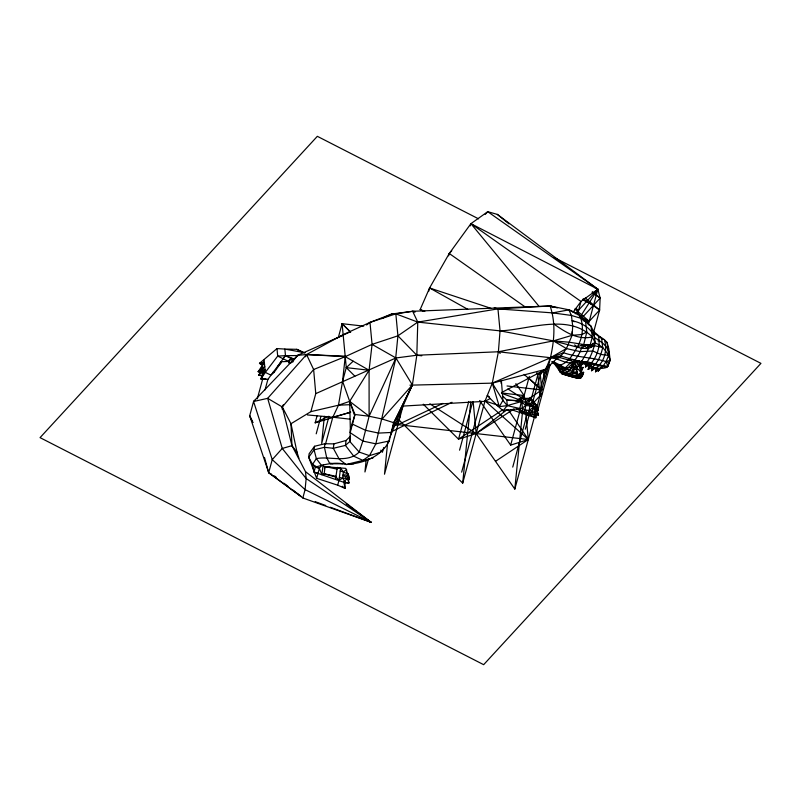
<?xml version="1.0" encoding="UTF-8"?>
<svg xmlns="http://www.w3.org/2000/svg" width="801" height="801" viewBox="0 0 801 801"><rect width="100%" height="100%" fill="white"/><g stroke="black" fill="none" stroke-linecap="round" stroke-linejoin="round"><path stroke-width="1.2" d="M552.199 362.422C556.965 365.076 558.227 370.783 562.172 374.037L576.98 378.142L579.954 377.722L580.735 376.63L579.383 360.63L577.371 363.103M283.334 404.735L282.302 406.968L291.964 445.676L305.501 471.659L371.053 522.282L302.828 497.972L268.685 472.7L249.692 415.759L253.567 401.481L267.654 398.347L306.563 354.543L343.138 334.668L369.992 322.402L391.759 314.012L412.655 311.279L550.117 305.982C561.561 340.014 544.049 375.509 536.75 408.4M282.413 409.451L282.302 406.968L313.632 369.521L345.231 356.645L372.075 344.38L397.917 335.819L417.772 322.102L497.952 308.886L550.117 305.982L569.05 309.847L578.562 314.072L583.619 319.729L591.048 326.217L593.972 332.305L595.263 342.998C592.98 349.867 591.088 357.236 586.282 362.843L581.646 364.515L581.696 361.411L587.303 351.509L589.206 345.541L595.263 342.998C602.642 345.912 608.209 352.75 610.192 360.31L606.948 367.359C599.859 369.722 591.609 368.24 586.282 362.843C577.811 360.66 569.321 358.858 561.01 355.944L550.517 357.707L492.285 383.148L409.942 385.171M501.005 383.188L501.386 380.785L502.597 395.894L506.843 400.089C518.077 400.9 535.669 400.59 538.412 414.938C533.015 415.719 528.229 412.525 522.893 412.845L521.441 398.598L529.872 398.247L532.895 400.44L535.989 404.645L538.092 410.442L536.039 410.452M593.481 332.625L599.619 310.017L600.149 298.082L597.856 289.221L497.311 214.388L487.739 211.684L470.918 223.659L449.261 253.496L429.586 287.97L420.145 309.597L423.409 311.369M565.896 375.068L569.761 375.339L571.724 374.608L573.466 372.615L574.687 367.098C569.271 367.509 564.124 368.019 558.948 369.842L561.962 371.464L576.229 375.829L580.735 376.63L582.878 374.648L581.576 376.911L580.735 376.63L580.905 373.256L577.06 374.828C573.236 379.424 566.828 374.457 562.172 374.037C568.36 372.936 572.515 367.539 573.506 361.471C577.851 357.016 580.945 350.998 582.487 344.921L590.027 345.551L595.263 342.998L592.34 336.911L591.048 326.217L583.619 319.729M501.496 392.6L545.711 369.291L556.575 358.758L559.649 357.476L561.01 355.944L566.417 348.565L572.114 335.329L572.705 326.067L571.423 315.444L568.89 309.857M389.406 438.167L389.226 440.981C381.046 457.131 363.143 463.419 346.122 464.52C335.379 461.596 325.566 464.22 315.354 467.103L312.57 464.4L308.685 457.251L309.146 453.686L314.553 446.267L324.906 443.744L333.897 443.884L346.082 440.45L350.488 436.205L349.807 441.481L345.431 445.406L333.326 448.29L324.435 447.318L314.092 449.842L308.685 457.251L316.655 478.327L337.672 485.176L345.031 488.38L345.001 481.491L342.638 478.157L339.384 477.466M494.217 307.804L497.952 308.886L500.044 330.863L498.392 351.769L492.285 383.148L484.915 401.341L462.698 483.143L397.426 418.392M415.138 311.569L412.655 311.279L395.834 313.842L397.917 335.819L395.474 360.38M604.365 339.614L607.098 342.498L608.65 355.424L606.047 361.581L602.592 366.858L595.523 371.824L595.874 367.999C604.745 362.062 607.548 349.456 604.365 339.614L598.197 335.569M324.345 416.33L321.662 443.404L329.001 416.36M366.177 459.684L364.946 471.989L368.44 459.133M387.674 442.222L384.5 474.222L403.013 406.077L412.375 384.961L416.82 355.243L417.772 322.102L412.655 311.279L414.928 312.18M462.698 483.143L470.768 401.912M429.837 403.824L476.164 433.561L514.823 489.081L522.532 411.554M523.884 398.017L524.124 395.554L515.844 383.659M358.127 512.68L371.053 522.282L305.091 489.631L272.23 459.634L253.567 401.481L297.672 355.304L306.563 354.543L345.231 356.645L342.568 381.266L338.483 405.216L332.805 417.211L325.426 444.365M489.301 396.705L487.248 395.584L496.81 405.126L499.323 406.658L507.233 405.606L521.311 401.591L525.196 398.227L525.716 405.536L524.645 412.675M342.257 486.257L345.031 488.38L343.839 482.312L314.002 472.059L312.57 464.4L316.335 458.603C330.563 455.879 347.374 463.649 359.188 452.074L362.833 441.071L369.111 416.24L369.081 370.242L372.075 344.38L369.992 322.402L395.834 313.842L417.772 322.102L500.044 330.863L553.431 340.876L581.576 348.275L588.264 348.605L594.282 345.662L602.712 347.504C600.76 356.175 597.065 365.897 588.124 369.441L589.196 365.226C596.905 357.867 601.161 345.772 598.167 335.279L592.36 330.423M314.553 446.267L314.092 449.842L316.335 458.603L321.712 465.731L323.644 464.96M317.997 473.361L314.002 472.059L315.354 467.103L319.349 468.405L321.872 474.623L324.155 473.802L336.12 476.345M324.906 443.744L324.435 447.318L326.658 457.561L329.491 463.048L332.936 463.769L342.698 463.799M321.872 474.623L322.923 466.542L345.652 468.365L346.543 469.626L346.983 473.321L346.443 471.338M324.755 467.824L325.096 466.582L337.051 469.126M325.096 466.582L324.155 473.802L336.009 477.186L339.023 480.22L337.672 485.176M333.897 443.884L333.326 448.29L339.344 459.343L346.122 464.52L372.956 457.972M335.579 479.098L337.281 467.353L337.021 467.984L340.565 468.355L339.023 480.22L342.638 478.157L347.594 478.557L348.986 483.013L344.59 483.063M346.082 440.45L345.431 445.406L353.752 456.2L362.933 460.385L369.471 455.659L380.675 452.215L380.946 450.102M342.638 478.157L343.459 471.799L346.543 469.626M342.958 475.614L347.764 477.286L347.594 478.557L343.989 481.161M348.205 473.892L349.426 479.619L348.205 473.892L343.399 472.22M609.181 356.835C610.442 347.734 601.481 341.727 594.622 337.652C591.388 328.06 581.516 322.583 572.064 320.76L574.307 321.712M595.874 367.999L591.518 370.753L592.179 366.938L590.788 364.024L586.282 362.843L585.451 366.948L589.196 365.226M578.562 314.072L585.531 321.441L586.813 332.065L583.739 344.53L569.591 342.257L553.431 340.876L498.392 351.769L416.82 355.243L395.924 357.967L315.764 393.631L310.868 411.644L290.973 423.739L291.964 445.676L297.081 452.525L298.943 458.272M525.606 404.064L530.302 404.375L533.386 407.319L532.054 411.223L533.286 414.958L534.878 413.206L533.286 405.927L536.39 410.322L538.412 414.938L532.054 411.223L525.236 409.842L522.893 412.845L519.809 408.51L521.311 401.591L519.258 400.71L506.843 400.089L507.233 405.606L503.058 410.743L496.81 405.126M363.704 326.147L342.097 323.684L346.272 367.639L342.568 381.266L349.677 401.371L350.367 429.867L349.807 441.481L359.188 452.074L369.471 455.659L375.849 443.834L395.924 357.967L372.075 344.38M500.225 353.381L498.392 351.769L550.517 357.707L559.649 357.476L573.506 361.471L587.293 361.802L599.629 365.096L607.959 366.317L609.721 361.191M588.274 324.866L597.856 289.221L487.739 211.684L485.226 214.398M511.038 409.571L535.809 417.792L550.157 364.605M580.735 376.63C573.176 370.733 562.422 372.655 555.664 365.376C566.467 366.217 572.865 354.943 577.351 346.813L582.487 344.921L590.027 345.551L592.34 336.911C567.909 313.061 529.171 329.632 500.044 330.863M257.291 398.868L262.708 378.953M265.031 389.917L267.894 379.374L285.476 355.664L284.856 349.066L276.986 348.585L259.504 363.354L262.478 365.056L263.098 371.654L260.986 378.963L267.894 379.374M350.728 412.125L315.163 422.828L317.086 415.749M336.2 338.503L338.392 337.311L342.097 323.684L350.397 331.874M316.205 433.822L320.851 416.7M302.828 497.972L305.091 489.631L306.152 478.527L305.501 471.659M316.655 478.327L319.349 468.405L321.481 465.411M310.868 411.644L338.483 405.216L349.677 401.371L369.111 416.24L395.924 357.967L412.375 384.961L394.012 422.788L382.127 419.003L369.111 416.24L354.973 414.487L350.367 429.867L350.427 433.041M382.407 452.245L383.699 447.519M428.645 291.424L429.586 287.97L490.943 308.325M448.63 255.819L449.261 253.496L451.774 250.763M470.317 225.882L470.918 223.659L597.856 289.221L580.144 316.986M468.785 401.411L458.522 439.178L423.248 404.185M459.564 450.172L472.73 401.722M461.656 472.149L480.96 401.091M525.746 412.645L528.3 439.509L510.658 445.126L520.28 409.712M523.484 397.917L529.331 376.4M512.74 467.103L527.509 412.745M531.083 399.579L537.912 374.447L540.004 396.425M525.296 429.216L529.781 412.695M532.995 400.86L541.486 371.304M539.574 391.889L545.711 369.291L550.517 357.707L566.417 348.565L580.164 351.639L592.79 351.008L600.92 354.473L608.65 355.424M514.823 489.081L535.128 414.377M577.391 314.673L580.975 301.446L597.856 289.221L594.542 287.519M584.81 364.545L585.451 362.192M532.895 400.44L531.674 405.797L528.68 404.465L529.872 398.247M570.422 376.24L576.98 378.142L580.605 378.312L581.576 376.911L580.555 368.41L581.676 364.685L578.552 366.057M260.545 372.095L258.212 371.694L262.478 365.056L264.13 360.08L265.301 372.385L260.986 378.963L265.942 378.963M580.605 378.312L559.999 372.185L561.962 371.464L565.085 373.086L579.954 377.722L581.576 376.911L583.659 372.315L581.065 372.655L583.058 367.349L580.555 368.41L579.223 366.838M389.897 437.026L403.013 406.077L484.915 401.341L490.442 398.427M294.357 359.379L290.903 358.337L288.871 362.843L291.163 362.863M260.986 378.963L264.2 372.024M305.521 356.775L306.563 354.543L345.191 356.245M578.993 366.097L581.606 360.61M534.557 408.73L535.989 404.645L529.982 399.829L525.306 399.739M534.878 413.206L536.31 409.181M532.054 411.223L530.622 413.747L529.111 410.523L530.302 404.375M354.412 414.998L349.677 401.371L369.081 370.242L345.231 356.645M548.244 358.728L550.517 357.707C558.788 357.907 566.277 365.296 574.617 362.062L571.403 367.138L573.466 372.615L576.98 371.604L577.06 374.828L575.398 361.021L577.391 360.82M264.741 366.457L258.543 375.208L262.037 375.809M595.523 371.824L597.916 368.31M265.301 372.385L270.728 375.058L274.052 372.435L280.961 362.803L280.841 361.762L288.55 361.431L290.903 358.337L285.476 355.664L277.697 356.085L265.301 372.385L263.098 371.654L258.543 375.208L262.978 370.332M573.065 312.3L580.975 301.446L470.918 223.659L538.853 306.112M600.72 367.689L598.137 371.033L599.959 368.62M591.518 370.753L594.032 367.469M588.124 369.441L590.687 366.077M598.137 371.033L600.279 368.25M585.451 366.948L587.744 364.034M292.335 361.972L297.672 355.304L338.392 337.311M572.325 364.896L574.617 362.062M572.785 366.938L572.535 364.866L575.579 361.111M572.435 369.882L574.687 367.098M572.535 364.866L576.229 367.929L581.626 361.271M598.087 341.006L598.758 340.175M579.954 366.798L581.676 364.685M575.258 373.727L576.98 371.604M580.765 370.182L583.058 367.349M578.893 375.729L580.905 373.256M581.366 375.138L583.659 372.315M581.156 376.77L582.878 374.648M382.127 419.003L412.375 384.961L393.451 423.298L389.226 440.981L375.849 443.834L362.833 441.071L350.187 432.68L354.973 414.487L349.677 401.371M262.478 365.056L264.4 362.933M260.505 371.654L258.212 371.694L262.648 366.818M263.098 371.654L265.031 369.531M283.874 357.426L285.476 355.664L298.413 355.544M277.807 366.267L280.961 362.803L279.709 363.253M401.351 407.909L403.013 406.077L393.451 423.298L394.012 422.788L391.509 432.45L378.653 433.101L365.636 430.337L352.47 424.14L352.39 422.427M575.278 313.762L597.856 289.221M581.776 318.057L600.149 298.082L592.39 291.764M536.59 373.396L540.114 374.688L548.795 365.246M587.574 323.113L599.619 310.017L585.241 297.982M533.646 402.673L542.547 393.001M581.646 364.515L583.989 362.122M573.246 362.653L567.699 368.21L561.962 371.464M528.28 401.491L529.982 399.829L525.456 401.902L526.788 403.544M519.258 400.71L521.441 398.598M354.863 376.16L346.272 367.639L353.181 361.181M506.753 409.872L476.164 433.561L458.522 439.178L502.597 409.872M517.366 401.121L524.124 395.554L524.355 397.997M366.598 324.986L369.992 322.402M253.567 401.481L255.479 400.029M507.574 409.782L503.058 410.743L522.132 408.25L525.716 405.536L530.412 405.917L533.386 407.319L536.39 410.322M533.386 407.319L529.111 410.523L527.689 413.576L525.236 409.842L522.132 408.25M345.331 477.116L348.035 475.163L343.068 474.763M581.576 348.275L586.042 345.051M343.839 482.312L345.001 481.491M513.912 409.011L476.164 433.561L473.151 401.812M529.381 398.417L541.766 389.937L540.124 372.605M258.212 371.694L262.808 368.57M515.924 401.001L524.124 395.554L501.786 393.001M495.499 461.326L528.3 439.509L508.345 409.852M528.68 404.465L533.005 401.862L536.069 405.817L538.092 410.442L535.448 409.161M339.344 336.78L349.366 332.275M586.813 332.065L581.866 334.528L572.114 335.329L553.431 340.876L566.417 348.565M315.163 422.828L328.43 416.38M391.218 431.839L451.984 402.292M442.833 403.414L397.967 424.64L393.561 426.052M381.687 318.608L391.759 314.012L395.834 313.842M573.506 361.471L570.442 362.823L565.266 367.889L553.561 361.732M339.514 336.851L342.868 335.449M550.517 357.707L563.584 352.77C578.532 357.847 594.472 357.226 609.301 362.693M585.791 322.423L589.256 321.281L574.988 309.086M291.964 445.676L282.252 448.45L272.23 459.634L268.685 472.7L301.266 496.5M307.464 414.948L332.805 417.211L350.508 412.295M502.597 395.894L502.918 400.41L499.323 406.658L492.285 383.148L545.711 369.291L546.142 373.827M262.758 365.006L259.504 363.354L263.309 362.573M497.952 308.886L552.63 312.891L569.05 309.847L579.564 315.404L580.765 317.466M592.89 343.399L595.263 342.998M592.34 336.911C577.831 340.445 564.995 331.894 553.671 323.874M330.483 463.909L332.936 463.769M338.483 405.216L350.968 404.625M350.017 463.819L353.672 463.819M304.67 352.82L296.76 349.316L284.856 349.066L305.141 352.83M587.694 344.78L589.206 345.541L594.282 345.662M568.46 359.999L571.674 360.08M584.299 321.111L589.256 321.281L579.283 316.195M272.751 372.395L274.052 372.435M324.896 466.743L330.963 467.363M583.048 320.59L589.256 321.281M421.787 355.804L416.82 355.243L397.917 335.819M346.272 367.639L369.081 370.242M507.013 385.972L541.766 389.937L528.099 377.501M332.805 417.211L350.067 419.183M394.302 424.23L528.3 439.509L485.076 400.921M606.948 367.359L590.788 364.024M552.63 312.891L571.423 315.444L581.115 318.377L585.531 321.441M340.205 471.108L343.459 471.799L340.565 468.355M346.853 482.552L348.986 483.013L347.764 477.286M259.504 363.354L261.837 363.864M519.809 408.51L507.233 405.606L502.918 400.41L492.285 383.148M552.289 307.123L550.117 305.982L557.326 307.894M550.117 305.982L553.441 307.083M485.076 400.961L498.052 405.266M420.145 309.597L424.85 311.239M501.526 393.251L520.3 400.13M315.224 501.656L325.697 505.521M330.342 507.243L371.053 522.282L306.152 478.527L282.252 448.45L267.654 398.347L282.302 406.968L290.973 423.739L297.081 452.525L295.749 450.562M587.964 344.78L590.027 345.551M285.476 355.664L294.448 359.128M516.525 408.951L535.809 417.792L534.868 414.447M366.588 520.209L371.053 522.282L365.757 519.108M478.547 218.833L317.336 136.32L40.05 437.636L483.664 664.68L760.95 363.364L554.152 257.522M582.407 299.664L593.481 305.331M575.298 308.425L578.622 310.127M296.76 349.316L301.587 351.809M570.602 373.687L571.724 374.608M312.57 464.4L319.349 468.405M573.796 368.46L576.46 369.892A3.224 1.282 54 0 0 577.561 368.971A3.224 1.282 54 0 0 575.989 365.957L572.925 362.583M536.84 372.906L540.114 374.688M592.69 332.435L601.561 337.942L602.712 347.504M551.819 361.511L563.203 368.5L570.022 369.862L573.466 372.615L573.186 370.302M429.586 287.97L467.714 309.296M271.549 474.312L268.685 472.7L264.47 457.421M599.779 337.261L602.803 339.173M582.487 344.921L588.264 348.605L586.943 344.4M507.884 388.926L522.582 398.367M577.441 363.934L579.353 365.196L580.555 368.41M583.208 298.693L599.619 310.017M574.637 344.921L577.351 346.813C582.868 337.481 584.199 325.276 579.564 315.404M449.261 253.496L525.736 307.344M592.059 292.295L600.149 298.082M394.993 422.447L397.967 424.64L397.386 418.543M346.192 503.819L356.135 511.208M274.413 475.914L276.325 477.386M284.005 483.263L287.839 486.207M292.635 489.882L300.305 495.759M589.206 345.541L591.278 347.133M605.376 341.176L607.098 342.498L608.78 348.625L610.192 360.31L606.047 361.581L607.959 366.317M576.229 367.929L580.044 370.913L581.065 372.655M525.456 401.902L527.869 403.824M559.669 365.336L563.203 368.5L563.113 367.759M497.311 214.388L508.945 223.859M524.124 374.407L541.766 389.937M521.311 401.591L525.716 405.536M342.097 323.684L350.688 332.195M518.607 408.51L522.893 412.845M575.398 361.021L579.353 365.196M557.987 365.616L561.01 369.371M537.161 413.256L538.412 414.938M536.84 408.73L538.092 410.442M479.589 400.51L510.658 445.126M290.903 358.337L292.946 361.962M252.936 422.527L249.692 415.759L252.726 422.397M306.563 354.543L313.632 369.521L315.764 393.631M533.005 401.862L534.297 407.589M563.904 372.715L564.004 373.606M543.478 369.672L544.46 380.024M399.519 412.345L399.979 417.231M288.63 360.38L288.871 362.843L288.55 361.431L277.697 356.085L276.986 348.585M282.302 406.968L282.453 409.451M572.104 331.684L572.114 335.329"/></g></svg>
